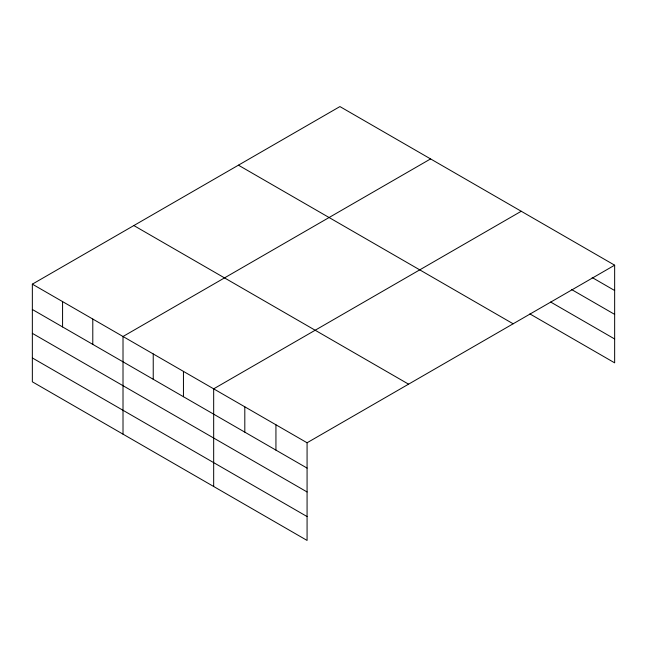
<?xml version="1.0" encoding="UTF-8"?>
<svg xmlns="http://www.w3.org/2000/svg" width="647" height="647" viewBox="0 0 647 647"><rect width="100%" height="100%" fill="white"/><g stroke="black" fill="none" stroke-linecap="round" stroke-linejoin="round"><path stroke-width="0.97" d="M32.35 284.154L307.074 442.766L307.074 540.423L32.35 381.811L32.35 284.154L339.926 106.577L614.65 265.189L614.65 362.846L529.893 313.916M430.587 158.919L123.011 336.497L123.011 434.153M521.239 211.262L213.672 388.839L213.672 486.495M307.074 442.766L614.65 265.189M592.167 277.539L614.65 290.519M571.406 289.419L614.65 314.385M550.646 302.028L614.65 338.979M238.428 165.179L513.152 323.791M133.848 225.552L408.572 384.164M32.35 309.484L307.074 468.096M32.35 333.351L307.074 491.963M32.35 357.945L307.074 516.557M275.937 424.788L275.937 450.118M244.809 406.809L244.809 432.139M183.449 371.386L183.449 396.716M153.234 353.941L153.234 379.271M92.788 319.044L92.788 344.374M62.573 301.599L62.573 326.929"/></g></svg>
